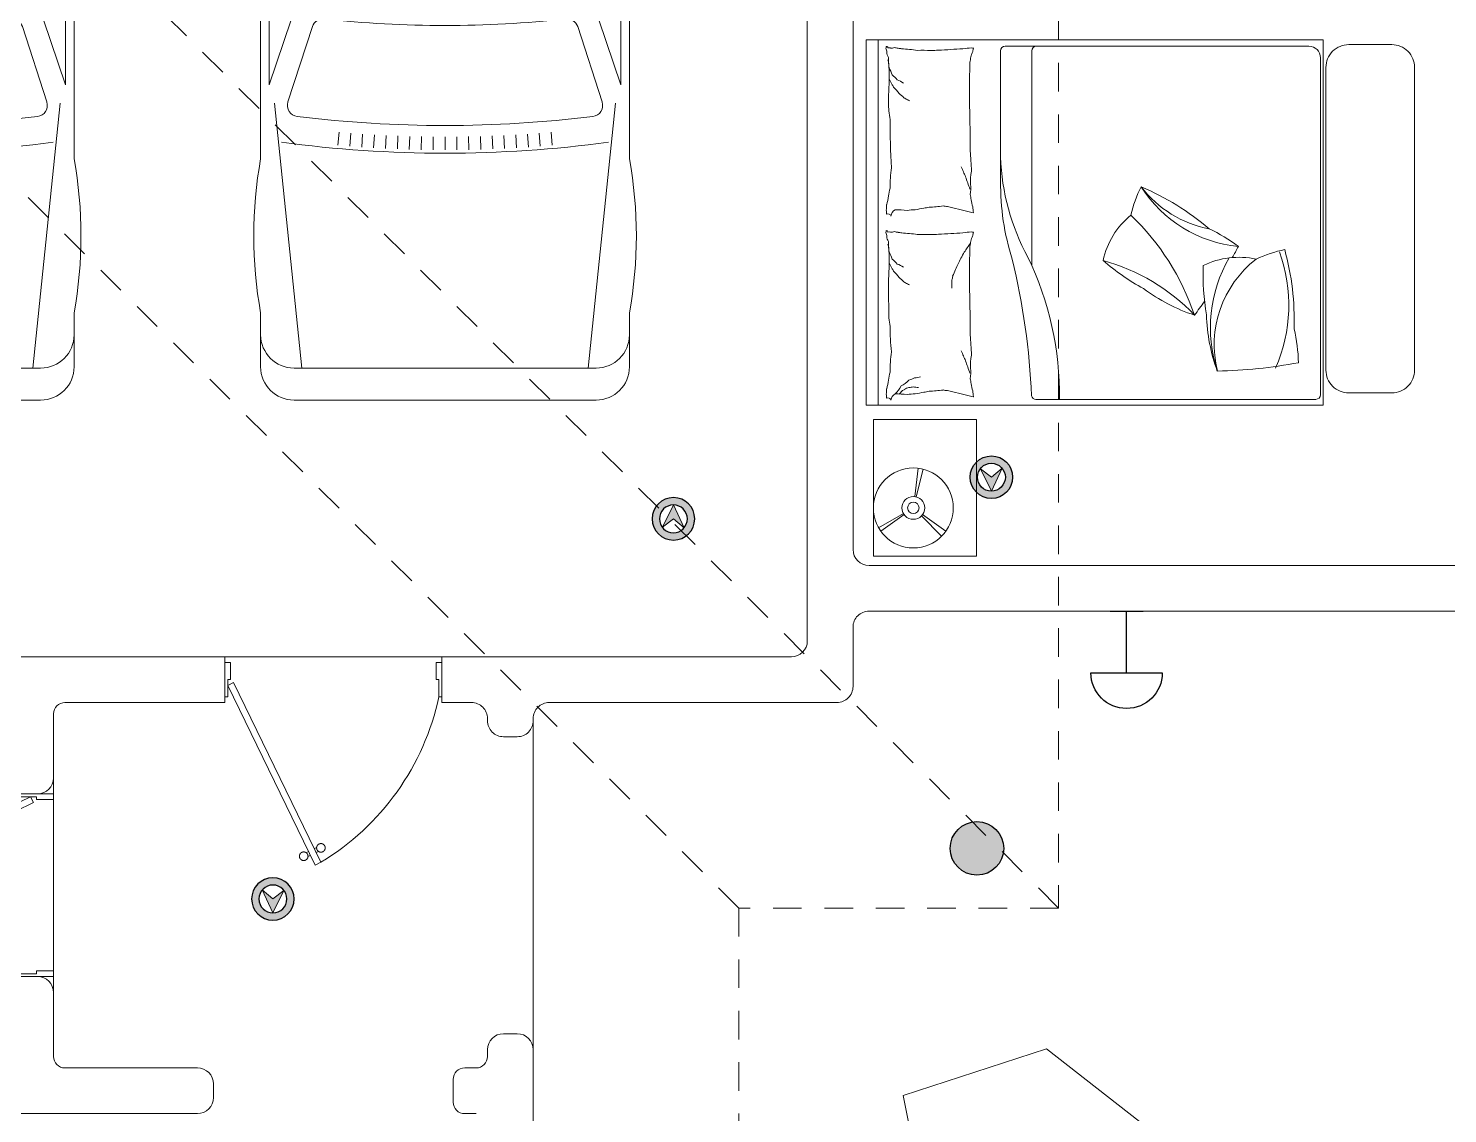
# Model space of a CAD drawing. Header units: metres. Extents: x 14 to 2416, y -346 to 476.
# Drawn here: x 32.34 to 38.55, y -210.54 to -205.79 of the extents above; entities that cross this region are included whole.
import ezdxf

# ---------------------------------------------------------------- set-up
doc = ezdxf.new("R2010")
doc.units = ezdxf.units.M
doc.linetypes.add('0', pattern=[0])
doc.linetypes.add('HIDDEN2', pattern=[0.1875, 0.125, -0.0625])
doc.layers.get('0').update_dxf_attribs({"linetype": '0', "lineweight": 20})
for name, color, linetype, lineweight in [('02_mobiliario', 250, 'Continuous', 5), ('A-ANNO-TEXT', 20, 'Continuous', 13), ('A-DOOR', 35, 'Continuous', 5), ('A-WALL', 250, 'Continuous', 20), ('baños', 251, 'Continuous', 0), ('calle', 254, 'Continuous', 0), ('MAVA', 1, 'Continuous', 15), ('MOBILIARIOS', 252, 'Continuous', 0), ('piso', 253, 'Continuous', 0)]:
    doc.layers.add(name, color=color, linetype=linetype, lineweight=lineweight)
doc.layers.add('hatch piso', color=253, linetype='Continuous', lineweight=0, transparency=0.7)
doc.layers.add('MAVA Luminarias', color=1, linetype='Continuous')
doc.layers.add('Techos 1', color=7, linetype='HIDDEN2', lineweight=9, true_color=0x42391a)

# ---------------------------------------------------------------- blocks, each defined once
blk = doc.blocks.new('A$C95be60c7')
at = {"layer": 'A-DOOR'}
for p, q in [((0.4752, 0.7426), (0.4497, 0.7302)), ((0.762, 0.0876), (0.4497, 0.7302)), ((0.4703, 0.6879), (0.4601, 0.6829)), ((0.7875, 0.1), (0.4752, 0.7426)), ((0.4958, 0.7003), (0.506, 0.7052)), ((0.504, 0.6833), (0.5143, 0.6883)), ((0.4785, 0.671), (0.4683, 0.666)), ((0.762, 0.0876), (0.7875, 0.1))]:
    blk.add_line(p, q, dxfattribs=at)
for points in [[(0, 0), (0.025, 0), (0.025, 0.075), (0.0125, 0.075), (0.0125, 0.15), (0, 0.15), (0, 0)], [(0.8, 0), (0.775, 0), (0.775, 0.075), (0.7875, 0.075), (0.7875, 0.15), (0.8, 0.15), (0.8, 0)]]:
    blk.add_lwpolyline(points, dxfattribs=at)
blk.add_arc((0.8309, -0.0119), 0.8343, 117.18736, 168.8099, dxfattribs=at)
for points in [[(0.4307, 0.6673), (0.4307, 0.6724), (0.4358, 0.6811), (0.4445, 0.6861), (0.4546, 0.6861), (0.4633, 0.6811), (0.4684, 0.6724), (0.4683, 0.6623), (0.4633, 0.6535), (0.4546, 0.6485), (0.4445, 0.6485), (0.4357, 0.6536), (0.4307, 0.6623), (0.4307, 0.6673)], [(0.506, 0.7039), (0.506, 0.709), (0.511, 0.7177), (0.5198, 0.7227), (0.5298, 0.7227), (0.5386, 0.7177), (0.5436, 0.7089), (0.5436, 0.6989), (0.5386, 0.6901), (0.5298, 0.6851), (0.5197, 0.6851), (0.511, 0.6901), (0.506, 0.6989), (0.506, 0.7039)]]:
    blk.add_open_spline(points, degree=2, dxfattribs=at)
blk = doc.blocks.new('puerta 1.00')
at = {"layer": 'A-DOOR'}
for p, q in [((-0.15, -0.0125), (-0.9369, -0.3949)), ((-0.1376, -0.038), (-0.9245, -0.4204)), ((-0.1376, -0.038), (-0.15, -0.0125)), ((-0.8946, -0.3743), (-0.8996, -0.3641)), ((-0.8777, -0.3661), (-0.8826, -0.3559)), ((-0.9369, -0.3949), (-0.9245, -0.4204)), ((-0.8822, -0.3998), (-0.8772, -0.4101)), ((-0.8653, -0.3916), (-0.8603, -0.4018))]:
    blk.add_line(p, q, dxfattribs=at)
for points in [[(-0.05, 0), (-0.05, -0.025), (-0.125, -0.025), (-0.125, -0.0125), (-0.2, -0.0125), (-0.2, 0), (-0.05, 0)], [(-0.05, -0.95), (-0.05, -0.925), (-0.125, -0.925), (-0.125, -0.9375), (-0.2, -0.9375), (-0.2, -0.95), (-0.05, -0.95)]]:
    blk.add_lwpolyline(points, dxfattribs=at)
blk.add_arc((0.0366, 0.1602), 1.1229, 211.13358, 257.83427, dxfattribs=at)
for points in [[(-0.8982, -0.3642), (-0.9033, -0.3642), (-0.912, -0.3591), (-0.917, -0.3504), (-0.917, -0.3403), (-0.912, -0.3316), (-0.9033, -0.3265), (-0.8932, -0.3265), (-0.8844, -0.3316), (-0.8794, -0.3403), (-0.8794, -0.3504), (-0.8844, -0.3591), (-0.8932, -0.3642), (-0.8982, -0.3642)], [(-0.8617, -0.4394), (-0.8667, -0.4394), (-0.8754, -0.4344), (-0.8805, -0.4256), (-0.8805, -0.4156), (-0.8754, -0.4068), (-0.8667, -0.4018), (-0.8566, -0.4018), (-0.8479, -0.4068), (-0.8428, -0.4156), (-0.8428, -0.4257), (-0.8479, -0.4344), (-0.8566, -0.4394), (-0.8617, -0.4394)]]:
    blk.add_open_spline(points, degree=2, dxfattribs=at)
blk = doc.blocks.new('PL BASE 1N NASAS 09')
at = {"layer": 'A-WALL'}
for p, q in [((-114.6311, -35.5197), (-114.6311, -41.3797)), ((-114.4311, -35.5197), (-114.4311, -40.9797)), ((-112.399, -41.0497), (-114.3611, -41.0497)), ((-110.3011, -41.0497), (-112.399, -41.0497)), ((-107.7511, -41.2497), (-112.4011, -41.2497)), ((-117.1811, -41.4497), (-122.1611, -41.4497)), ((-117.1811, -41.6497), (-117.1811, -41.4497)), ((-114.7011, -41.4497), (-116.2311, -41.4497)), ((-116.2311, -41.6497), (-116.2311, -41.4497)), ((-118.0011, -42.8498), (-118.0811, -42.8498)), ((-117.9311, -43.1998), (-117.9311, -42.9198)), ((-115.9611, -43.0998), (-115.9011, -43.0998)), ((-116.0311, -43.1998), (-116.0311, -43.1698)), ((-115.8311, -43.2498), (-115.8311, -43.1698)), ((-117.8811, -43.2498), (-117.3011, -43.2498)), ((-116.1811, -43.3998), (-116.1811, -43.2998)), ((-116.1311, -43.2498), (-116.0811, -43.2498)), ((-115.8311, -43.2498), (-115.8311, -43.9798)), ((-117.2311, -43.3198), (-117.2311, -43.3798)), ((-119.7811, -43.4498), (-117.3011, -43.4498)), ((-116.1311, -43.4498), (-116.0811, -43.4498))]:
    blk.add_line(p, q, dxfattribs=at)
for points in [[(-112.4011, -41.2497), (-114.3611, -41.2497, 0.414214), (-114.4311, -41.3197), (-114.4311, -41.5797, -0.414214), (-114.5011, -41.6497), (-115.7611, -41.6497, 0.414214), (-115.8311, -41.7197), (-115.8311, -41.7297, -0.414214), (-115.9011, -41.7997), (-115.9611, -41.7997, -0.414214), (-116.0311, -41.7297), (-116.0311, -41.7197, 0.414214), (-116.1011, -41.6497), (-116.2311, -41.6497)], [(-117.1811, -41.6497), (-117.8811, -41.6497, 0.414214), (-117.9311, -41.6997), (-117.9311, -41.9798)]]:
    blk.add_lwpolyline(points, format="xyb", dxfattribs=at)
for centre, radius, start, end in [((-114.3611, -40.9797), 0.07, 180, 270), ((-114.7011, -41.3797), 0.07, 270, 0), ((-118.0011, -41.9798), 0.07, 270, 360), ((-118.0011, -42.9198), 0.07, 0, 90), ((-115.9611, -43.1698), 0.07, 90, 180), ((-115.9011, -43.1698), 0.07, 0, 90), ((-117.8811, -43.1998), 0.05, 180, 270), ((-116.0811, -43.1998), 0.05, 270, 360), ((-117.3011, -43.3198), 0.07, 0, 90), ((-116.1311, -43.2998), 0.05, 90, 180), ((-117.3011, -43.3798), 0.07, 270, 0), ((-116.1311, -43.3998), 0.05, 180, 270)]:
    blk.add_arc(centre, radius, start, end, dxfattribs=at)
at = {"layer": 'piso'}
for p, q in [((-117.1811, -41.4497), (-116.2311, -41.4497)), ((-115.8311, -41.7297), (-115.8311, -43.1698)), ((-117.9311, -42.9198), (-117.9311, -41.9798))]:
    blk.add_line(p, q, dxfattribs=at)
at = {"layer": 'Techos 1'}
for p, q in [((-113.5311, -34.3497), (-113.5311, -42.5497)), ((-113.5311, -42.5497), (-117.6311, -38.4497)), ((-114.9311, -42.5497), (-118.0811, -39.3997)), ((-113.5311, -42.5497), (-114.9311, -42.5497)), ((-114.9311, -42.5497), (-114.9311, -47.9497))]:
    blk.add_line(p, q, dxfattribs=at)
at = {"layer": 'A-DOOR', "rotation": 90.00000000000001}
for name, p in [('puerta 1.00', (-117.1811, -41.4247)), ('A$C95be60c7', (-117.9311, -42.8498))]:
    blk.add_blockref(name, p, dxfattribs=at)
blk = doc.blocks.new('carro1')
at = {"layer": 'MOBILIARIOS'}
for p, q in [((-0.3195, 1.577), (-0.7087, 1.577)), ((-0.3195, 1.577), (-0.7087, 1.577)), ((2.066, 1.577), (0.3591, 1.577)), ((2.066, 1.577), (0.3591, 1.577)), ((2.9764, 1.577), (2.7405, 1.577)), ((2.9764, 1.577), (2.7405, 1.577)), ((-0.047, 1.3442), (-0.6952, 1.5015)), ((-0.047, 1.3442), (-0.6952, 1.5015)), ((0, 1.5395), (0.2941, 1.4)), ((1.7417, 1.5395), (0, 1.5395)), ((1.7417, 1.5395), (0, 1.5395)), ((0, 1.5395), (0.2941, 1.4)), ((0.3093, 1.5395), (0.2941, 1.4)), ((0.3093, 1.5395), (0.2941, 1.4)), ((0.845, 1.5395), (0.8104, 1.4)), ((0.845, 1.5395), (0.8104, 1.4)), ((0.9588, 1.5395), (0.8933, 1.4)), ((0.9588, 1.5395), (0.8933, 1.4)), ((1.3304, 1.4), (1.7417, 1.5395)), ((1.3304, 1.4), (1.7417, 1.5395)), ((1.8223, 1.5157), (2.9825, 1.3968)), ((1.8223, 1.5157), (2.9825, 1.3968)), ((-0.855, 1.4307), (-0.855, 0.1088)), ((-0.855, 1.4307), (-0.855, 0.1088)), ((-0.72, 1.4307), (-0.72, 0.1088)), ((-0.72, 1.4307), (-0.72, 0.1088)), ((1.4872, 1.3505), (1.8172, 1.4575)), ((1.4872, 1.3505), (1.8172, 1.4575)), ((2.9825, 1.4307), (2.9825, 0.1088)), ((2.9825, 1.4307), (2.9825, 0.1088)), ((3.1227, 1.4307), (3.1227, 0.1088)), ((3.1227, 1.4307), (3.1227, 0.1088)), ((-0.5405, 0.1655), (-0.5405, 1.3816)), ((-0.5405, 0.1655), (-0.5405, 1.3816)), ((-0.0704, 1.3295), (-0.4803, 1.4289)), ((-0.0704, 1.3295), (-0.4803, 1.4289)), ((0.2941, 1.4), (1.3304, 1.4)), ((0.2941, 1.4), (1.3304, 1.4)), ((-0.0332, 0.2651), (-0.0332, 1.282)), ((-0.0332, 0.2651), (-0.0332, 1.282)), ((0.0647, 1.2021), (0.0647, 0.3374)), ((0.0647, 1.2021), (0.0647, 0.3374)), ((2.0065, 1.2385), (1.9496, 1.2336)), ((2.0065, 1.2385), (1.9496, 1.2336)), ((2.0108, 1.1866), (1.9538, 1.1821)), ((2.0108, 1.1866), (1.9538, 1.1821)), ((2.0147, 1.1345), (1.9575, 1.1306)), ((2.0147, 1.1345), (1.9575, 1.1306)), ((2.018, 1.0826), (1.9608, 1.0792)), ((2.018, 1.0826), (1.9608, 1.0792)), ((2.0206, 1.0305), (1.9636, 1.0277)), ((2.0206, 1.0305), (1.9636, 1.0277)), ((2.023, 0.9784), (1.9659, 0.9762)), ((2.023, 0.9784), (1.9659, 0.9762)), ((2.0248, 0.9262), (1.9677, 0.9245)), ((2.0248, 0.9262), (1.9677, 0.9245)), ((2.026, 0.8741), (1.9688, 0.8729)), ((2.026, 0.8741), (1.9688, 0.8729)), ((2.0267, 0.8218), (1.9696, 0.8214)), ((2.0267, 0.8218), (1.9696, 0.8214)), ((2.027, 0.7697), (1.9699, 0.7697)), ((2.027, 0.7697), (1.9699, 0.7697)), ((2.0267, 0.7176), (1.9696, 0.7181)), ((2.0267, 0.7176), (1.9696, 0.7181)), ((2.026, 0.6654), (1.9688, 0.6666)), ((2.026, 0.6654), (1.9688, 0.6666)), ((2.023, 0.5611), (1.9659, 0.5633)), ((2.023, 0.5611), (1.9659, 0.5633)), ((2.0248, 0.6133), (1.9677, 0.615)), ((2.0248, 0.6133), (1.9677, 0.615)), ((2.0206, 0.509), (1.9636, 0.5118)), ((2.0206, 0.509), (1.9636, 0.5118)), ((2.018, 0.4569), (1.9608, 0.4603)), ((2.018, 0.4569), (1.9608, 0.4603)), ((2.0147, 0.405), (1.9575, 0.4088)), ((2.0147, 0.405), (1.9575, 0.4088)), ((2.0108, 0.3529), (1.9538, 0.3573)), ((2.0108, 0.3529), (1.9538, 0.3573)), ((2.0065, 0.3009), (1.9496, 0.3058)), ((2.0065, 0.3009), (1.9496, 0.3058)), ((-0.047, 0.1953), (-0.6952, 0.038)), ((-0.047, 0.1953), (-0.6952, 0.038)), ((-0.0704, 0.2176), (-0.4803, 0.1182)), ((-0.0704, 0.2176), (-0.4803, 0.1182)), ((1.4872, 0.189), (1.8172, 0.082)), ((1.4872, 0.189), (1.8172, 0.082)), ((0, 0), (0.2941, 0.1395)), ((0, 0), (0.2941, 0.1395)), ((0.3093, 0), (0.2941, 0.1395)), ((0.2941, 0.1395), (1.3304, 0.1395)), ((0.3093, 0), (0.2941, 0.1395)), ((0.2941, 0.1395), (1.3304, 0.1395)), ((0.845, 0), (0.8104, 0.1395)), ((0.845, 0), (0.8104, 0.1395)), ((0.9588, 0), (0.8933, 0.1395)), ((0.9588, 0), (0.8933, 0.1395)), ((1.3304, 0.1395), (1.7417, 0)), ((1.3304, 0.1395), (1.7417, 0)), ((1.8223, 0.0238), (2.9825, 0.1427)), ((1.8223, 0.0238), (2.9825, 0.1427)), ((1.7417, 0), (0, 0)), ((1.7417, 0), (0, 0)), ((-0.3195, -0.0375), (-0.7087, -0.0375)), ((-0.3195, -0.0375), (-0.7087, -0.0375)), ((2.066, -0.0375), (0.3591, -0.0375)), ((2.066, -0.0375), (0.3591, -0.0375)), ((2.9764, -0.0375), (2.7405, -0.0375)), ((2.9764, -0.0375), (2.7405, -0.0375))]:
    blk.add_line(p, q, dxfattribs=at)
for centre, radius, start, end in [((-0.7089, 1.4309), 0.1461, 89.91745, 180.08243), ((-0.7089, 1.4309), 0.1461, 89.91745, 180.08243), ((-0.5737, 1.4306), 0.1463, 90.01715, 179.98288), ((-0.5737, 1.4306), 0.1463, 90.01715, 179.98288), ((0.0198, -0.727), 2.3288, 81.62164, 98.37836), ((0.0198, -0.727), 2.3288, 81.62164, 98.37836), ((2.4033, -0.2902), 1.8974, 79.76163, 100.23837), ((2.4033, -0.2902), 1.8974, 79.76163, 100.23837), ((2.8362, 1.4306), 0.1463, 0.0171, 89.98291), ((2.8362, 1.4306), 0.1463, 0.0171, 89.98291), ((2.9764, 1.4306), 0.1463, 0.0171, 89.98291), ((2.9764, 1.4306), 0.1463, 0.0171, 89.98291), ((-0.4918, 1.3815), 0.0488, 76.36609, 179.91083), ((-0.4918, 1.3815), 0.0488, 76.36609, 179.91083), ((1.8324, 1.4112), 0.0487, 6.83565, 108.16986), ((1.8324, 1.4112), 0.0487, 6.83565, 108.16986), ((-3.3503, 0.7697), 5.3917, 352.36711, 7.63289), ((-3.3503, 0.7697), 5.3917, 352.36711, 7.63289), ((-3.4107, 0.7697), 5.3309, 353.02615, 6.97385), ((-3.4107, 0.7697), 5.3309, 353.02615, 6.97385), ((-0.082, 1.2821), 0.0488, 359.91098, 76.26071), ((-0.082, 1.2821), 0.0488, 359.91098, 76.26071), ((-0.0817, 1.202), 0.1464, 0.04437, 76.31775), ((-0.0817, 1.202), 0.1464, 0.04437, 76.31775), ((1.5025, 1.3039), 0.049, 108.10553, 185.97443), ((1.5025, 1.3039), 0.049, 108.10553, 185.97443), ((-3.3795, 0.7697), 4.8621, 353.75282, 6.24718), ((-3.3795, 0.7697), 4.8621, 353.75282, 6.24718), ((-0.0817, 0.3375), 0.1464, 283.68224, 359.95563), ((-0.0817, 0.3375), 0.1464, 283.68224, 359.95563), ((-0.082, 0.265), 0.0488, 283.73933, 0.08914), ((-0.082, 0.265), 0.0488, 283.73933, 0.08914), ((1.5025, 0.2356), 0.049, 174.02557, 251.89446), ((1.5025, 0.2356), 0.049, 174.02557, 251.89446), ((-0.4918, 0.1656), 0.0488, 180.08906, 283.63393), ((-0.4918, 0.1656), 0.0488, 180.08906, 283.63393), ((-0.7089, 0.1086), 0.1461, 179.91757, 270.08254), ((-0.7089, 0.1086), 0.1461, 179.91757, 270.08254), ((-0.5737, 0.1088), 0.1463, 180.01713, 269.98285), ((-0.5737, 0.1088), 0.1463, 180.01713, 269.98285), ((1.8324, 0.1283), 0.0487, 251.83015, 353.16435), ((1.8324, 0.1283), 0.0487, 251.83015, 353.16435), ((2.8362, 0.1088), 0.1463, 270.0171, 359.9829), ((2.8362, 0.1088), 0.1463, 270.0171, 359.9829), ((2.9764, 0.1088), 0.1463, 270.0171, 359.9829), ((2.9764, 0.1088), 0.1463, 270.0171, 359.9829), ((0.0198, 2.2664), 2.3288, 261.62164, 278.37837), ((0.0198, 2.2664), 2.3288, 261.62164, 278.37837), ((2.4033, 1.8296), 1.8974, 259.76163, 280.23837), ((2.4033, 1.8296), 1.8974, 259.76163, 280.23837)]:
    blk.add_arc(centre, radius, start, end, dxfattribs=at)
blk = doc.blocks.new('A$Ca0281d7f')
at = {"layer": 'MOBILIARIOS'}
for p, q in [((0.4006, 1.6), (0.4006, 0)), ((2.4006, 1.6), (0.4006, 1.6)), ((0.4627, 1.5716), (1.7925, 1.5716)), ((2.3482, 0), (2.3482, 1.6)), ((2.4006, 0), (2.4006, 1.6)), ((0.4127, 0.0458), (0.4127, 1.5216)), ((1.676, 0.6111), (1.676, 1.5516)), ((1.8125, 0.9805), (1.8125, 1.5516)), ((1.9622, 0.8502), (2.0448, 0.8708)), ((1.9322, 0.8427), (1.9622, 0.8502)), ((1.9622, 0.0442), (2.0448, 0.0648)), ((0.4006, 0), (2.4006, 0)), ((1.6581, 0.0258), (0.4327, 0.0258)), ((1.9322, 0.0366), (1.9622, 0.0442))]:
    blk.add_line(p, q, dxfattribs=at)
blk.add_lwpolyline([(0.1, 1.5789), (0.2884, 1.5789, -0.414214), (0.3884, 1.4789), (0.3884, 0.1537, -0.414214), (0.2884, 0.0537), (0.1, 0.0537, -0.414214), (0, 0.1537), (0, 1.4789, -0.414214)], format="xyb", close=True, dxfattribs=at)
for centre, radius, start, end in [((0.4627, 1.5216), 0.05, 90, 180), ((1.656, 1.5516), 0.02, 0, 90), ((1.7925, 1.5516), 0.02, 0, 90), ((1.9309, 1.5641), 0.00132, 286.69777, 7.12039), ((1.8473, 1.5384), 0.0875, 7.12039, 16.22115), ((1.9356, 1.5833), 0.0193, 260.00164, 286.69777), ((1.9215, 1.2442), 0.3212, 80.00164, 86.49514), ((1.2506, -12.0557), 13.6356, 86.49514, 86.94504), ((2.0452, 0.1897), 1.3652, 86.94504, 88.36691), ((2.1579, 0.8754), 0.6787, 88.36691, 93.36875), ((2.2993, 0.649), 0.9131, 93.36875, 97.6809), ((2.2872, 1.3666), 0.1983, 97.6809, 102.10946), ((2.2259, 1.8067), 0.246, 278.13348, 282.10946), ((2.2895, 1.5966), 0.0328, 248.57902, 278.13348), ((2.3, 1.5497), 0.0156, 68.57902, 111.9904), ((2.3098, 1.5651), 0.00428, 111.9904, 191.89306), ((2.309, 1.5713), 0.00232, 250.43603, 11.89306), ((2.3399, 1.5476), 0.0289, 149.34875, 184.30254), ((2.3145, 1.573), 0.00342, 201.7883, 250.43603), ((2.3384, 1.5717), 0.0251, 184.30254, 201.7883), ((1.8659, 1.514), 0.0767, 16.22115, 27.28412), ((1.9837, 1.5456), 0.0453, 192.86904, 207.28412), ((2.0891, 1.5339), 0.1459, 183.57397, 192.86904), ((3.1109, 1.5072), 1.164, 180.28654, 183.57397), ((1.4835, 1.5502), 0.8208, 354.74081, 358.09211), ((2.4011, 1.4844), 0.0992, 164.06476, 184.21588), ((2.2574, 1.5504), 0.0539, 329.34875, 354.74081), ((7.6668, 1.3378), 5.7185, 179.02962, 180.28654), ((2.3455, 1.3659), 0.0992, 126.17665, 143.91364), ((2.3823, 1.4187), 0.0992, 143.91364, 164.06476), ((2.508, 1.3226), 0.234, 152.76041, 159.13972), ((0.8066, 1.46), 1.4943, 358.09211, 0.57574), ((2.2967, 1.3302), 0.0992, 108.43965, 126.17665), ((2.5639, 1.1222), 0.3916, 136.18849, 141.61143), ((2.3495, 1.3582), 0.0768, 141.61143, 152.76041), ((1.4299, 1.3372), 0.8732, 0.57574, 4.80185), ((15.9276, 0.997), 13.9828, 178.72047, 179.52429), ((2.3068, 1.157), 0.2002, 113.00277, 118.31676), ((2.2596, 1.303), 0.0493, 118.31676, 129.03494), ((2.3987, 1.1905), 0.2252, 129.03494, 136.18849), ((2.4538, 1.2819), 0.1524, 169.81012, 177.46141), ((2.5925, 1.3331), 0.2897, 177.46141, 184.80185), ((-1.4773, 1.2511), 3.7735, 356.79189, 0.00082), ((1.7752, 1.3448), 0.5293, 349.81012, 353.9133), ((0.8277, 1.1189), 0.9853, 331.43285, 358.12613), ((0.5395, 1.1379), 1.4048, 355.38242, 357.25094), ((3.1579, 1.0151), 1.2165, 175.38242, 177.39037), ((1.7143, 0.9787), 0.2301, 357.25094, 11.55856), ((1.2694, 1.2461), 0.7387, 338.34226, 340.57202), ((1.2885, 1.2948), 0.7387, 336.51559, 338.34226), ((1.3073, 1.338), 0.7387, 334.68893, 336.51559), ((1.6135, 0.9502), 0.6827, 0, 7.54685), ((0.719, 1.2586), 0.5655, 275.33912, 327.68949), ((1.6535, -0.1157), 1.1652, 113.06416, 130.32086), ((0.809, 1.2521), 0.4879, 280.69865, 322.68638), ((0.7089, 0.7072), 0.548, 13.20343, 27.03623), ((0.7419, 0.9666), 1.0706, 342.19663, 0.74184), ((2.0891, 0.9513), 0.1459, 173.56595, 191.55856), ((1.2503, 1.1919), 0.7387, 340.57202, 342.80178), ((2.063, 0.8845), 0.2422, 7.54685, 15.74398), ((1.7149, 0.9376), 0.2297, 342.61359, 350.5159), ((2.0604, 0.8863), 0.1197, 162.61359, 173.56595), ((2.048, 0.9385), 0.0677, 267.33512, 284.04519), ((2.1561, 1.5251), 0.6588, 261.99495, 267.33512), ((2.6046, 0.961), 0.3048, 188.43719, 195.74398), ((2.4724, 0.8783), 0.1611, 180, 188.43719), ((1.9875, 0.0508), 1.0798, 133.63057, 161.4288), ((1.0148, 0.5567), 0.3575, 12.47819, 50.46254), ((1.664, 0.8882), 0.2708, 350.5159, 355.91706), ((1.9313, 0.8427), 0.000917, 355.91706, 104.04494), ((2.1925, 1.177), 0.3171, 257.80162, 261.99495), ((2, -0.0065), 0.882, 77.80162, 80.31563), ((2.1863, 0.6517), 0.204, 80.31563, 90), ((2.2741, 0.3638), 0.4918, 90, 96.23236), ((2.2585, 0.8252), 0.0342, 4.40021, 63.41948), ((2.3054, 0.8253), 0.0131, 63.41948, 168.72762), ((2.4017, 0.837), 0.0904, 168.72762, 180), ((1.2128, 0.1088), 0.734, 115.25901, 126.93514), ((1.9309, 0.7581), 0.00132, 286.69777, 7.12039), ((1.8473, 0.7324), 0.0875, 7.12039, 16.22115), ((1.9356, 0.7773), 0.0193, 260.00164, 286.69777), ((1.9215, 0.4382), 0.3212, 80.00164, 86.49514), ((1.2506, -12.8617), 13.6356, 86.49514, 86.94504), ((2.0452, -0.6163), 1.3652, 86.94504, 88.36691), ((2.1579, 0.0694), 0.6787, 88.36691, 93.36875), ((2.2993, -0.157), 0.9131, 93.36875, 97.6809), ((2.2872, 0.5605), 0.1983, 97.6809, 102.10946), ((2.2259, 1.0007), 0.246, 278.13348, 282.10946), ((2.2895, 0.7906), 0.0328, 248.57902, 278.13348), ((2.3, 0.7437), 0.0156, 68.57902, 111.9904), ((2.3098, 0.7591), 0.00428, 111.9904, 191.89306), ((2.309, 0.7653), 0.00232, 250.43603, 11.89306), ((2.3399, 0.7416), 0.0289, 149.34875, 184.30254), ((2.3145, 0.767), 0.00342, 201.7883, 250.43603), ((2.3384, 0.7657), 0.0251, 184.30254, 201.7883), ((2.7135, 1.7247), 2.1977, 207.92482, 209.3793), ((1.8659, 0.708), 0.0767, 16.22115, 27.28412), ((1.9837, 0.7395), 0.0453, 192.86904, 207.28412), ((2.0891, 0.7279), 0.1459, 183.57397, 192.86904), ((2.5624, 1.097), 0.7286, 212.13498, 215.82629), ((3.1109, 0.7012), 1.164, 180.28654, 183.57397), ((1.4835, 0.7442), 0.8208, 354.74081, 358.09211), ((2.4011, 0.6784), 0.0992, 164.06476, 184.21588), ((2.2574, 0.7444), 0.0539, 329.34875, 354.74081), ((1.6923, 0.3726), 1.1652, 164.62778, 181.88448), ((1.2394, 0.439), 0.6885, 160.29361, 203.6414), ((0.4605, 0.1443), 0.548, 64.76704, 78.59984), ((0.7686, 0.2903), 0.3575, 64.0418, 102.02615), ((0.4001, 0.2637), 0.4774, 346.18494, 52.00166), ((0.2857, 0.3397), 0.6085, 341.81005, 30.13512), ((1.5939, -0.2048), 0.8697, 105.33601, 136.41927), ((0.715, 1.3789), 0.9879, 298.49711, 311.05657), ((2.9452, 0.0436), 1.3903, 154.24266, 180.7342), ((4.7703, -0.0876), 3.0955, 166.42012, 177.62385), ((7.6668, 0.5318), 5.7185, 179.02962, 180.28654), ((2.2514, 0.81), 0.3126, 206.49848, 212.13498), ((3.2918, 1.2337), 1.4323, 204.32653, 206.49848), ((2.3455, 0.5598), 0.0992, 126.17665, 143.91364), ((2.3823, 0.6127), 0.0992, 143.91364, 164.06476), ((2.508, 0.5165), 0.234, 152.76041, 159.13972), ((0.8066, 0.654), 1.4943, 358.09211, 0.57574), ((-0.0618, 0.5666), 0.9879, 350.06073, 2.62018), ((2.484, 0.7735), 0.5066, 200.67428, 204.32653), ((2.0801, 0.5689), 0.058, 184.08277, 200.67428), ((2.3987, 0.3845), 0.2252, 129.03494, 136.18849), ((2.2967, 0.5242), 0.0992, 108.43965, 126.17665), ((2.5639, 0.3162), 0.3916, 136.18849, 141.61143), ((2.3495, 0.5522), 0.0768, 141.61143, 152.76041), ((1.4299, 0.5311), 0.8732, 0.57574, 4.80185), ((0.716, 1.1421), 0.7874, 288.35266, 306.68512), ((15.9276, 0.191), 13.9828, 178.72047, 179.52429), ((2.2974, 0.5316), 0.2721, 176.4448, 184.08277), ((2.3068, 0.351), 0.2002, 113.00277, 118.31676), ((2.2596, 0.497), 0.0493, 118.31676, 129.03494), ((7.6231, 0.343), 5.3217, 178.27859, 179.57305), ((2.5925, 0.5271), 0.2897, 177.46141, 184.80185), ((2.7135, 1.7247), 2.1977, 215.29657, 217.24182), ((0.1243, 0.4201), 0.7874, 339.91627, 358.24873), ((1.7752, 0.4387), 0.5293, 349.81012, 353.9133), ((1.2424, 0.1669), 0.734, 166.82263, 178.49876), ((1.2472, 0.3451), 1.049, 353.9133, 0), ((0.5395, 0.3319), 1.4048, 355.38242, 357.25094), ((3.1579, 0.2091), 1.2165, 175.38242, 177.39037), ((1.7143, 0.1727), 0.2301, 357.25094, 11.55856), ((1.2694, 0.4401), 0.7387, 338.34226, 340.57202), ((1.2885, 0.4887), 0.7387, 336.51559, 338.34226), ((1.3073, 0.5319), 0.7387, 334.68893, 336.51559), ((1.6135, 0.1442), 0.6827, 0, 7.54685), ((0.9096, 2.3469), 2.1977, 259.48843, 268.80544), ((2.0891, 0.1453), 0.1459, 173.56595, 191.55856), ((1.2503, 0.3859), 0.7387, 340.57202, 342.80178), ((2.2028, 0.2591), 0.1399, 253.48502, 264.36887), ((2.063, 0.0785), 0.2422, 7.54685, 15.74398), ((1.664, 0.0822), 0.2708, 350.5159, 355.91706), ((1.7149, 0.1316), 0.2297, 342.61359, 350.5159), ((2.0604, 0.0803), 0.1197, 162.61359, 173.56595), ((2.048, 0.1325), 0.0677, 267.33512, 284.04519), ((2.1561, 0.7191), 0.6588, 261.99495, 267.33512), ((2.1724, 0.1695), 0.0915, 270, 284.68511), ((2.2535, 0.2441), 0.1399, 242.60117, 253.48502), ((2.2137, 0.1341), 0.0562, 251.2201, 270), ((2.3128, 0.2087), 0.1399, 224.90238, 242.60117), ((2.2901, 0.2688), 0.2056, 248.18508, 251.2201), ((2.2886, 0.2107), 0.1511, 244.64488, 248.18508), ((2.2673, 0.1099), 0.0526, 228.55709, 244.64488), ((2.3172, 0.1155), 0.0899, 216.26407, 228.55709), ((2.3729, 0.1484), 0.1399, 207.20359, 224.90238), ((2.6046, 0.155), 0.3048, 188.43719, 195.74398), ((2.4724, 0.0723), 0.1611, 180, 188.43719), ((0.4327, 0.0458), 0.02, 180, 270), ((1.6581, 0.0458), 0.02, 270, 345.37378), ((1.9313, 0.0367), 0.000917, 355.91706, 104.04494), ((2.1925, 0.371), 0.3171, 257.80162, 261.99495), ((2, -0.8125), 0.882, 77.80162, 80.31563), ((2.1863, -0.1543), 0.204, 80.31563, 90), ((2.2741, -0.4422), 0.4918, 90, 96.23236), ((2.2585, 0.0192), 0.0342, 4.40021, 63.41948), ((2.3054, 0.0193), 0.0131, 63.41948, 168.72762), ((2.4017, 0.031), 0.0904, 168.72762, 180)]:
    blk.add_arc(centre, radius, start, end, dxfattribs=at)
blk = doc.blocks.new('A$C8346a57b')
at = {"layer": 'MOBILIARIOS'}
for p, q in [((0.2641, 0.2604), (0.2338, 0.3817)), ((0.2701, 0.2615), (0.2545, 0.3855)), ((0.3197, 0.1871), (0.4282, 0.1251)), ((0.2356, 0.1828), (0.1339, 0.1102)), ((0.2409, 0.1765), (0.1525, 0.0881)), ((0.3169, 0.1828), (0.4187, 0.1102))]:
    blk.add_line(p, q, dxfattribs=at)
blk.add_lwpolyline([(0, 0.5983), (0.45, 0.5983), (0.45, 0), (0, 0)], close=True, dxfattribs=at)
for radius in [0.175, 0.05, 0.025]:
    blk.add_circle((0.2763, 0.2119), radius, dxfattribs=at)
blk = doc.blocks.new('PL MUEBLES 1N NASAS 09')
at = {"layer": 'hatch piso'}
h = blk.add_hatch(dxfattribs=at)
h.set_pattern_fill('AR-BRSTD', color=256, scale=0.002, angle=-90)
h.set_pattern_definition([(270, (-8.74588, 232.01007), (0.1354836, -2e-17), []), (0, (-8.74588, 232.01007), (0.1354836, 0.2032), [0.1354836, -0.1354836])])
edge = h.paths.add_edge_path()
edge.add_line((62.3305, 47.1481), (63.2305, 47.1481))
edge.add_line((63.2305, 47.1481), (63.2305, 48.4481))
edge.add_line((63.2305, 48.4481), (56.5331, 48.4481))
edge.add_line((56.5331, 48.4481), (56.5331, 48.2731))
edge.add_line((56.5331, 48.2731), (56.3831, 48.2731))
edge.add_line((56.3831, 48.2731), (56.3831, 48.4536))
edge.add_line((56.3831, 48.4536), (54.5879, 48.4536))
edge.add_line((54.5879, 48.4536), (54.5879, 46.9481))
edge.add_line((54.5879, 46.9481), (55.8257, 46.9481))
edge.add_arc((55.8755, 46.9973), 0.07, 180, 224.67274, ccw=False)
edge.add_line((55.8055, 46.9973), (55.8055, 47.1073))
edge.add_arc((55.8755, 47.1073), 0.07, 90, 180, ccw=False)
edge.add_line((55.8755, 47.1773), (55.9855, 47.1773))
edge.add_arc((55.9855, 47.1073), 0.07, 0, 90, ccw=False)
edge.add_line((56.0555, 47.1073), (56.0555, 46.9973))
edge.add_arc((55.9855, 46.9973), 0.07, -44.67274, 0, ccw=False)
edge.add_line((56.0353, 46.9481), (59.0257, 46.9481))
edge.add_arc((59.0755, 46.9973), 0.07, 180, 224.67276, ccw=False)
edge.add_line((59.0055, 46.9973), (59.0055, 47.1073))
edge.add_arc((59.0755, 47.1073), 0.07, 90, 180, ccw=False)
edge.add_line((59.0755, 47.1773), (59.1855, 47.1773))
edge.add_arc((59.1855, 47.1073), 0.07, 0, 90, ccw=False)
edge.add_line((59.2555, 47.1073), (59.2555, 46.9973))
edge.add_arc((59.1855, 46.9973), 0.07, -90, 0, ccw=False)
edge.add_line((59.1855, 46.9273), (59.0755, 46.9273))
edge.add_arc((59.0755, 46.9973), 0.07, 229.9948, 270, ccw=False)
edge.add_line((59.0305, 46.9437), (59.0305, 44.972))
edge.add_arc((59.0755, 44.9184), 0.07, 90, 130.0052, ccw=False)
edge.add_line((59.0755, 44.9884), (59.1855, 44.9884))
edge.add_arc((59.1855, 44.9184), 0.07, 0, 90, ccw=False)
edge.add_line((59.2555, 44.9184), (59.2555, 44.8084))
edge.add_arc((59.1855, 44.8084), 0.07, -90, 0, ccw=False)
edge.add_line((59.1855, 44.7384), (59.0755, 44.7384))
edge.add_arc((59.0755, 44.8084), 0.07, 229.9948, 270, ccw=False)
edge.add_line((59.0305, 44.7548), (59.0305, 41.172))
edge.add_arc((59.0755, 41.1184), 0.07, 90, 130.0052, ccw=False)
edge.add_line((59.0755, 41.1884), (59.1855, 41.1884))
edge.add_arc((59.1855, 41.1184), 0.07, 0, 90, ccw=False)
edge.add_line((59.2555, 41.1184), (59.2555, 41.0084))
edge.add_arc((59.1855, 41.0084), 0.07, -90, 0, ccw=False)
edge.add_line((59.1855, 40.9384), (59.0755, 40.9384))
edge.add_arc((59.0755, 41.0084), 0.07, 180, 270, ccw=False)
edge.add_line((59.0055, 41.0084), (59.0055, 41.1184))
edge.add_arc((59.0755, 41.1184), 0.07, 149.84805, 180, ccw=False)
edge.add_line((59.0149, 41.1535), (56.0391, 41.1535))
edge.add_arc((55.9855, 41.1085), 0.07, 0, 40.0052, ccw=False)
edge.add_line((56.0555, 41.1085), (56.0555, 40.9985))
edge.add_arc((55.9855, 40.9985), 0.07, -90, 0, ccw=False)
edge.add_line((55.9855, 40.9285), (55.8755, 40.9285))
edge.add_arc((55.8755, 40.9985), 0.07, 180, 270, ccw=False)
edge.add_line((55.8055, 40.9985), (55.8055, 41.1085))
edge.add_arc((55.8755, 41.1085), 0.07, 139.9948, 180, ccw=False)
edge.add_line((55.8219, 41.1535), (50.4363, 41.1535))
edge.add_arc((50.3827, 41.1085), 0.07, 0, 40.0052, ccw=False)
edge.add_line((50.4527, 41.1085), (50.4527, 40.9985))
edge.add_arc((50.3827, 40.9985), 0.07, -90, 0, ccw=False)
edge.add_line((50.3827, 40.9285), (50.2727, 40.9285))
edge.add_arc((50.2727, 40.9985), 0.07, 180, 270, ccw=False)
edge.add_line((50.2027, 40.9985), (50.2027, 41.1085))
edge.add_arc((50.2727, 41.1085), 0.07, 139.9948, 180, ccw=False)
edge.add_line((50.2191, 41.1535), (46.4305, 41.1535))
edge.add_line((46.4305, 41.1535), (46.4305, 40.9535))
edge.add_line((46.4305, 40.9535), (44.3305, 40.9535))
edge.add_line((44.3305, 40.9535), (44.3305, 39.3536))
edge.add_line((44.3305, 39.3536), (47.8305, 39.3536))
edge.add_line((47.8305, 39.3536), (47.8305, 38.9536))
edge.add_line((47.8305, 38.9536), (62.3305, 38.9536))
edge.add_line((62.3305, 38.9536), (62.3305, 47.1481))
at = {"layer": '02_mobiliario', "rotation": 270}
for p in [(42.8435, 51), (45.2747, 51)]:
    blk.add_blockref('carro1', p, dxfattribs=at)
at = {"layer": 'baños'}
blk.add_blockref('PL BASE 1N NASAS 09', (162.2615, 88.2033), dxfattribs=at)
at = {"layer": 'MOBILIARIOS', "xscale": -1}
for name, p in [('A$Ca0281d7f', (50.289, 47.855)), ('A$C8346a57b', (48.3707, 47.1936))]:
    blk.add_blockref(name, p, dxfattribs=at)
blk = doc.blocks.new('A$Cbef68299')
blk.add_blockref('PL MUEBLES 1N NASAS 09', (-30.7659, -32.0535))
blk = doc.blocks.new('A$Cc5be7df0')
at = {"layer": 'calle'}
blk.add_lwpolyline([(22.0602, 30.3205), (22.5955, 29.9027), (22.7348, 29.0707), (21.6863, 28.8618), (21.4336, 30.1158)], close=True, dxfattribs=at)
at = {"layer": 'A-ANNO-TEXT'}
blk.add_blockref('A$Cbef68299', (4.1493, 17.337), dxfattribs=at)
blk = doc.blocks.new('dl ip')
at = {"layer": 'MAVA', "true_color": 0xf8991e, "transparency": 33554687}
h = blk.add_hatch(color=30, dxfattribs=at)
h.dxf.hatch_style = 1
h.paths.add_polyline_path([(94.7574, -111.2088), (94.7109, -111.2482), (94.6624, -111.2113), (94.7109, -111.3092)])
at = {"layer": 'MAVA Luminarias', "linetype": 'Continuous', "true_color": 0xf8991e}
h = blk.add_hatch(color=30, dxfattribs=at)
h.paths.add_polyline_path([(94.618, -111.2482, 1), (94.8039, -111.2482, 1)])
h.paths.add_polyline_path([(94.7719, -111.2482, -1), (94.6499, -111.2482, -1)], flags=16)
at = {"layer": 'MAVA', "color": 30, "true_color": 0xf8991e}
for p, q in [((94.7109, -111.3092), (94.7574, -111.2088)), ((94.7574, -111.2088), (94.7109, -111.2482)), ((94.7109, -111.2482), (94.6624, -111.2113)), ((94.6624, -111.2113), (94.7109, -111.3092))]:
    blk.add_line(p, q, dxfattribs=at)
at = {"layer": 'MAVA Luminarias', "color": 30, "linetype": 'Continuous', "true_color": 0xf8991e}
for radius in [0.093, 0.061]:
    blk.add_circle((94.7109, -111.2482), radius, dxfattribs=at)
blk = doc.blocks.new('A$Cd6acdfdc')
at = {"layer": 'MAVA Luminarias', "transparency": 33554687}
blk.add_hatch(color=2, dxfattribs=at).paths.add_polyline_path([(0, 0.079, 1), (0.158, 0.079, 1)])
at = {"layer": 'MAVA Luminarias', "color": 2, "transparency": 33554687}
blk.add_circle((0.079, 0.079), 0.079, dxfattribs=at)
blk = doc.blocks.new('SCONCE 1')
at = {"layer": 'MAVA Luminarias', "color": 5, "linetype": 'Continuous'}
for p, q in [((-1.374, 0.679), (-1.374, 1.191)), ((-0.931, 0.816), (-0.931, 1.054)), ((-1.374, 0.935), (-0.931, 0.935))]:
    blk.add_line(p, q, dxfattribs=at)
blk.add_arc((-1.374, 0.935), 0.256, 90, 270, dxfattribs=at)

msp = doc.modelspace()

# ---------------------------------------------------------------- block references
at = {"layer": 'A-ANNO-TEXT'}
msp.add_blockref('A$Cc5be7df0', (14.7377, -240.577), dxfattribs=at)
at = {"layer": 'MAVA Luminarias'}
msp.add_blockref('dl ip', (-58.1535, -96.5053), dxfattribs=at)
at = {"layer": 'MAVA Luminarias', "xscale": -1, "rotation": 180}
msp.add_blockref('dl ip', (-59.5455, -319.1841), dxfattribs=at)
at = {"layer": 'MAVA Luminarias', "color": 251, "xscale": -0.6101999921123585, "yscale": 0.6101999921123585, "zscale": 0.6101999921123585, "rotation": 270}
msp.add_blockref('SCONCE 1', (36.5786, -207.7717), dxfattribs=at)
at = {"layer": 'MAVA Luminarias', "xscale": 1.483214008569871, "yscale": 1.483214008569871, "zscale": 1.483214008569871}
msp.add_blockref('A$Cd6acdfdc', (36.3769, -209.496), dxfattribs=at)
at = {"layer": 'MAVA Luminarias', "xscale": -1}
msp.add_blockref('dl ip', (128.1228, -98.352), dxfattribs=at)

doc.saveas('drawing.dxf')
